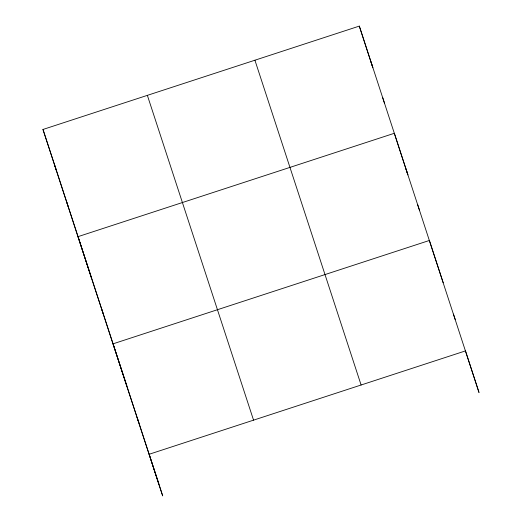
<?xml version="1.0" encoding="UTF-8"?>
<svg xmlns="http://www.w3.org/2000/svg" width="522" height="522" viewBox="0 0 522 522"><rect width="100%" height="100%" fill="white"/><g stroke="black" fill="none" stroke-linecap="round" stroke-linejoin="round"><path stroke-width="0.78" d="M42.98 129.463L359.306 26.1L479.02 392.537L465.493 350.895L149.168 454.257L162.694 495.9L42.98 129.463L158.819 483.959M254.919 60.213L361.107 385.008M147.367 95.356L253.555 420.151M453.455 314.087L455.23 319.536M443.198 282.728L429.391 240.466L113.065 343.828L126.872 386.091M406.025 169.011L407.799 174.465M417.704 204.735L419.479 210.19M407.878 174.922L394.345 133.28L78.019 236.649L91.552 278.285M370.985 61.824L372.754 67.279M382.665 97.555L384.44 103.01M359.306 26.1L372.832 67.743M137.129 417.45L138.904 422.905M101.379 308.104L103.154 313.559M54.66 165.193L56.428 170.648M66.34 200.918L68.114 206.373"/></g></svg>
